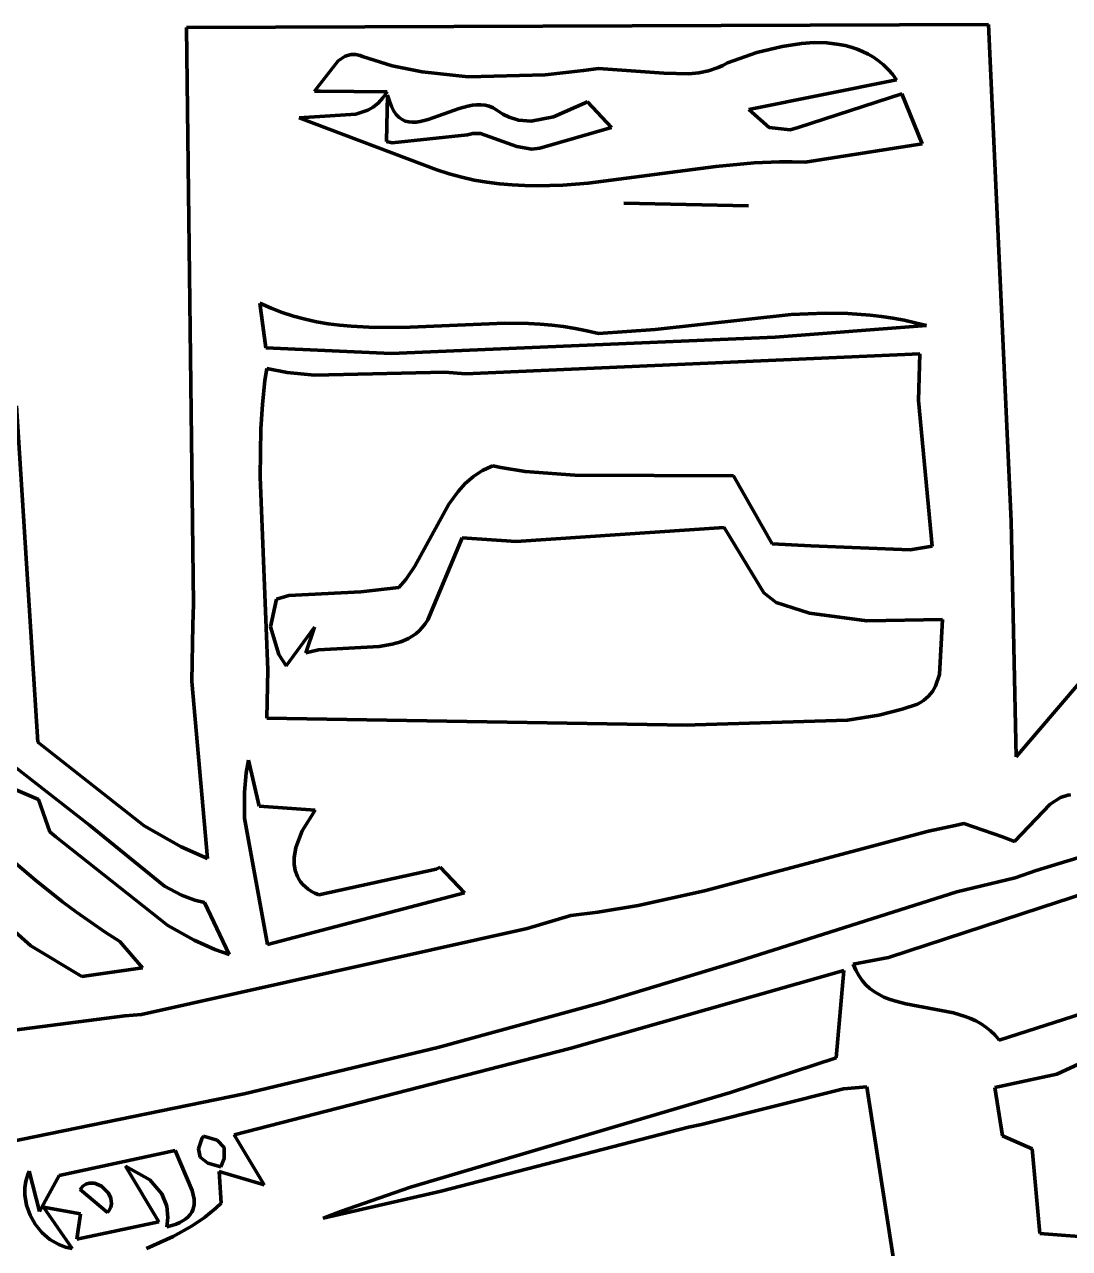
# Model space of a CAD drawing. Header units: millimetres. Extents: x 0 to 14.2, y 0 to 19.5.
# Drawn here: x 7.903 to 8.887, y 15.01 to 16.163 of the extents above; entities that cross this region are included whole.
import ezdxf

# ---------------------------------------------------------------- set-up
doc = ezdxf.new("R2010")
doc.units = ezdxf.units.MM
doc.layers.add('color#010101ff', color=7, linetype='CONTINUOUS', lineweight=100)
doc.layers.add('color#fdfdfdff', color=7, linetype='CONTINUOUS', lineweight=100)

msp = doc.modelspace()

# ---------------------------------------------------------------- linework, layer by layer
at = {"layer": 'color#010101ff'}
for p, q in [((8.0559, 16.1603), (8.811, 16.1631)), ((8.811, 16.1631), (8.8322, 15.6954)), ((8.0624, 15.6171), (8.0559, 16.1603)), ((8.6165, 16.1425), (8.5928, 16.1366)), ((8.6347, 16.1452), (8.6165, 16.1425)), ((8.6468, 16.146), (8.6347, 16.1452)), ((8.6587, 16.1457), (8.6468, 16.146)), ((8.6704, 16.1443), (8.6587, 16.1457)), ((8.676, 16.1432), (8.6704, 16.1443)), ((8.6816, 16.1417), (8.676, 16.1432)), ((8.6871, 16.1399), (8.6816, 16.1417)), ((8.6924, 16.1377), (8.6871, 16.1399)), ((8.1987, 16.1288), (8.1763, 16.1003)), ((8.2052, 16.1333), (8.1987, 16.1288)), ((8.2107, 16.1349), (8.2052, 16.1333)), ((8.2148, 16.1349), (8.2107, 16.1349)), ((8.2192, 16.1339), (8.2148, 16.1349)), ((8.2216, 16.1329), (8.2192, 16.1339)), ((8.2494, 16.1243), (8.2216, 16.1329)), ((8.5652, 16.1269), (8.5608, 16.1246)), ((8.5928, 16.1366), (8.5652, 16.1269)), ((8.6975, 16.1351), (8.6924, 16.1377)), ((8.7025, 16.1322), (8.6975, 16.1351)), ((8.7073, 16.1288), (8.7025, 16.1322)), ((8.7119, 16.1251), (8.7073, 16.1288)), ((8.2778, 16.1184), (8.2494, 16.1243)), ((8.3209, 16.1138), (8.2778, 16.1184)), ((8.3935, 16.1156), (8.3209, 16.1138)), ((8.4295, 16.1199), (8.3935, 16.1156)), ((8.4436, 16.1216), (8.4295, 16.1199)), ((8.5053, 16.1171), (8.4436, 16.1216)), ((8.5288, 16.1167), (8.5053, 16.1171)), ((8.5381, 16.1177), (8.5288, 16.1167)), ((8.5472, 16.1196), (8.5381, 16.1177)), ((8.5563, 16.1227), (8.5472, 16.1196)), ((8.5608, 16.1246), (8.5563, 16.1227)), ((8.7163, 16.1208), (8.7119, 16.1251)), ((8.7205, 16.1162), (8.7163, 16.1208)), ((8.7244, 16.111), (8.7205, 16.1162)), ((8.5853, 16.0831), (8.7244, 16.111)), ((8.1763, 16.1003), (8.1821, 16.1002)), ((8.1821, 16.1002), (8.2447, 16.0997)), ((8.2408, 16.0939), (8.2365, 16.0892)), ((8.2447, 16.0997), (8.2408, 16.0939)), ((8.244, 16.0529), (8.2452, 16.0966)), ((8.2452, 16.0966), (8.2468, 16.0908)), ((8.7292, 16.0978), (8.6317, 16.0662)), ((8.7484, 16.0508), (8.7292, 16.0978)), ((8.2266, 16.0824), (8.2153, 16.0785)), ((8.2317, 16.0853), (8.2266, 16.0824)), ((8.2365, 16.0892), (8.2317, 16.0853)), ((8.2468, 16.0908), (8.2487, 16.0858)), ((8.2487, 16.0858), (8.2509, 16.0816)), ((8.2509, 16.0816), (8.2533, 16.0782)), ((8.2834, 16.0735), (8.3124, 16.084)), ((8.3124, 16.084), (8.3208, 16.0863)), ((8.3208, 16.0863), (8.325, 16.087)), ((8.325, 16.087), (8.329, 16.0875)), ((8.329, 16.0875), (8.333, 16.0875)), ((8.333, 16.0875), (8.3369, 16.087)), ((8.3369, 16.087), (8.3407, 16.0861)), ((8.3407, 16.0861), (8.3444, 16.0846)), ((8.3444, 16.0846), (8.348, 16.0825)), ((8.348, 16.0825), (8.3537, 16.0786)), ((8.4015, 16.076), (8.4335, 16.0902)), ((8.4335, 16.0902), (8.4559, 16.066)), ((8.6045, 16.0662), (8.5853, 16.0831)), ((8.2153, 16.0785), (8.1619, 16.0751)), ((8.1619, 16.0751), (8.2914, 16.0262)), ((8.2533, 16.0782), (8.2559, 16.0756)), ((8.2559, 16.0756), (8.2588, 16.0736)), ((8.2588, 16.0736), (8.2618, 16.0722)), ((8.2618, 16.0722), (8.265, 16.0713)), ((8.265, 16.0713), (8.2684, 16.071)), ((8.2684, 16.071), (8.272, 16.0711)), ((8.272, 16.0711), (8.2757, 16.0716)), ((8.2757, 16.0716), (8.2834, 16.0735)), ((8.3537, 16.0786), (8.3595, 16.0758)), ((8.3595, 16.0758), (8.3684, 16.073)), ((8.3684, 16.073), (8.3804, 16.0721)), ((8.3804, 16.0721), (8.4015, 16.076)), ((8.3205, 16.0591), (8.2493, 16.0515)), ((8.3254, 16.0603), (8.3205, 16.0591)), ((8.3325, 16.0605), (8.3254, 16.0603)), ((8.3667, 16.0483), (8.3325, 16.0605)), ((8.4559, 16.066), (8.3884, 16.0466)), ((8.6243, 16.0639), (8.6045, 16.0662)), ((8.6317, 16.0662), (8.6243, 16.0639)), ((8.2493, 16.0515), (8.244, 16.0529)), ((8.3809, 16.0457), (8.3667, 16.0483)), ((8.3884, 16.0466), (8.3809, 16.0457)), ((8.6382, 16.0333), (8.7484, 16.0508)), ((8.2914, 16.0262), (8.3032, 16.0224)), ((8.4339, 16.0137), (8.5541, 16.0295)), ((8.5541, 16.0295), (8.5902, 16.0328)), ((8.5902, 16.0328), (8.6142, 16.0337)), ((8.6142, 16.0337), (8.6262, 16.0337)), ((8.6262, 16.0337), (8.6382, 16.0333)), ((8.3032, 16.0224), (8.315, 16.0192)), ((8.315, 16.0192), (8.3268, 16.0166)), ((8.3268, 16.0166), (8.3386, 16.0146)), ((8.3386, 16.0146), (8.3504, 16.0131)), ((8.3504, 16.0131), (8.3623, 16.012)), ((8.3623, 16.012), (8.3742, 16.0114)), ((8.398, 16.0114), (8.41, 16.0119)), ((8.41, 16.0119), (8.4339, 16.0137)), ((8.3742, 16.0114), (8.3861, 16.0112)), ((8.3861, 16.0112), (8.398, 16.0114)), ((8.4677, 15.9949), (8.5848, 15.9923)), ((8.5848, 15.9923), (8.4677, 15.9949)), ((8.1354, 15.8958), (8.1249, 15.9005)), ((8.1249, 15.9005), (8.1305, 15.8585)), ((8.146, 15.8918), (8.1354, 15.8958)), ((8.1567, 15.8884), (8.146, 15.8918)), ((8.1675, 15.8855), (8.1567, 15.8884)), ((8.1783, 15.8832), (8.1675, 15.8855)), ((8.6251, 15.8901), (8.497, 15.876)), ((8.6571, 15.8912), (8.6251, 15.8901)), ((8.6784, 15.8909), (8.6571, 15.8912)), ((8.6996, 15.8894), (8.6784, 15.8909)), ((8.7102, 15.8881), (8.6996, 15.8894)), ((8.7208, 15.8865), (8.7102, 15.8881)), ((8.7314, 15.8846), (8.7208, 15.8865)), ((8.1891, 15.8813), (8.1783, 15.8832)), ((8.2, 15.8799), (8.1891, 15.8813)), ((8.211, 15.8789), (8.2, 15.8799)), ((8.233, 15.8778), (8.211, 15.8789)), ((8.2663, 15.8781), (8.233, 15.8778)), ((8.3556, 15.8817), (8.2663, 15.8781)), ((8.3778, 15.8814), (8.3556, 15.8817)), ((8.3889, 15.8808), (8.3778, 15.8814)), ((8.3999, 15.8799), (8.3889, 15.8808)), ((8.4109, 15.8786), (8.3999, 15.8799)), ((8.4219, 15.8769), (8.4109, 15.8786)), ((8.4328, 15.8747), (8.4219, 15.8769)), ((8.4437, 15.872), (8.4328, 15.8747)), ((8.497, 15.876), (8.4437, 15.872)), ((8.61, 15.8685), (8.7526, 15.8795)), ((8.742, 15.8822), (8.7314, 15.8846)), ((8.7526, 15.8795), (8.742, 15.8822)), ((8.2486, 15.8533), (8.61, 15.8685)), ((8.1305, 15.8585), (8.2486, 15.8533)), ((8.7461, 15.853), (8.3186, 15.8341)), ((8.7449, 15.809), (8.7461, 15.853)), ((8.1313, 15.839), (8.1297, 15.8277)), ((8.1506, 15.8353), (8.1313, 15.839)), ((8.1297, 15.8277), (8.1273, 15.8051)), ((8.1764, 15.833), (8.1506, 15.8353)), ((8.2991, 15.8356), (8.1764, 15.833)), ((8.3186, 15.8341), (8.2991, 15.8356)), ((8.1273, 15.8051), (8.1259, 15.7824)), ((8.7579, 15.6718), (8.7449, 15.809)), ((7.8958, 15.8039), (7.9157, 15.4872)), ((8.1259, 15.7824), (8.1252, 15.737)), ((8.3391, 15.7454), (8.3441, 15.7476)), ((8.3441, 15.7476), (8.3517, 15.7459)), ((8.1252, 15.737), (8.1325, 15.5552)), ((8.3183, 15.7307), (8.3259, 15.7373)), ((8.3259, 15.7373), (8.33, 15.7403)), ((8.33, 15.7403), (8.3344, 15.743)), ((8.3344, 15.743), (8.3391, 15.7454)), ((8.3517, 15.7459), (8.3747, 15.7421)), ((8.3747, 15.7421), (8.4214, 15.7387)), ((8.4214, 15.7387), (8.5708, 15.7379)), ((8.5708, 15.7379), (8.6072, 15.6741)), ((8.3027, 15.7113), (8.3116, 15.7234)), ((8.3116, 15.7234), (8.3183, 15.7307)), ((8.2709, 15.6529), (8.3027, 15.7113)), ((8.5621, 15.6895), (8.3663, 15.6762)), ((8.5995, 15.628), (8.5621, 15.6895)), ((8.8322, 15.6954), (8.8371, 15.4734)), ((8.3153, 15.6796), (8.2831, 15.6024)), ((8.3663, 15.6762), (8.3153, 15.6796)), ((8.6072, 15.6741), (8.6436, 15.6721)), ((8.6436, 15.6721), (8.7372, 15.6683)), ((8.7372, 15.6683), (8.7579, 15.6718)), ((8.8371, 15.4734), (8.9932, 15.657)), ((8.2623, 15.6405), (8.2709, 15.6529)), ((8.22, 15.6288), (8.2558, 15.6329)), ((8.2558, 15.6329), (8.2623, 15.6405)), ((8.135, 15.5958), (8.1406, 15.622)), ((8.1406, 15.622), (8.1521, 15.6254)), ((8.1521, 15.6254), (8.22, 15.6288)), ((8.6111, 15.6186), (8.5995, 15.628)), ((8.0617, 15.5977), (8.0624, 15.6171)), ((8.6423, 15.6087), (8.6111, 15.6186)), ((8.6964, 15.6015), (8.6423, 15.6087)), ((8.0608, 15.5445), (8.0617, 15.5977)), ((8.2806, 15.5986), (8.2778, 15.5952)), ((8.2831, 15.6024), (8.2806, 15.5986)), ((8.7676, 15.6029), (8.6964, 15.6015)), ((8.7648, 15.5509), (8.7676, 15.6029)), ((8.1426, 15.5698), (8.135, 15.5958)), ((8.1763, 15.5954), (8.1497, 15.5591)), ((8.1682, 15.5715), (8.1763, 15.5954)), ((8.2649, 15.585), (8.2575, 15.5817)), ((8.2683, 15.587), (8.2649, 15.585)), ((8.2717, 15.5894), (8.2683, 15.587)), ((8.2748, 15.5921), (8.2717, 15.5894)), ((8.2778, 15.5952), (8.2748, 15.5921)), ((8.1802, 15.5742), (8.1682, 15.5715)), ((8.2371, 15.5773), (8.1802, 15.5742)), ((8.2496, 15.5794), (8.2371, 15.5773)), ((8.2575, 15.5817), (8.2496, 15.5794)), ((8.1497, 15.5591), (8.1426, 15.5698)), ((8.1325, 15.5552), (8.1313, 15.5098)), ((8.761, 15.5399), (8.7648, 15.5509)), ((8.0756, 15.3778), (8.0608, 15.5445)), ((8.7581, 15.5349), (8.761, 15.5399)), ((8.7497, 15.5264), (8.7544, 15.5304)), ((8.7544, 15.5304), (8.7581, 15.5349)), ((8.8559, 15.3665), (9.4191, 15.537)), ((8.7078, 15.5126), (8.7297, 15.5182)), ((8.7297, 15.5182), (8.744, 15.523)), ((8.744, 15.523), (8.747, 15.5246)), ((8.747, 15.5246), (8.7497, 15.5264)), ((8.1313, 15.5098), (8.5273, 15.5032)), ((8.5348, 15.5035), (8.6782, 15.5079)), ((8.6782, 15.5079), (8.7078, 15.5126)), ((8.5273, 15.5032), (8.5348, 15.5035)), ((7.9157, 15.4872), (8.016, 15.4085)), ((8.1141, 15.4703), (8.1119, 15.4582)), ((8.1241, 15.4271), (8.1141, 15.4703)), ((7.9644, 15.409), (7.8943, 15.464)), ((8.1119, 15.4582), (8.1103, 15.44)), ((7.871, 15.4528), (7.9165, 15.4331)), ((8.1103, 15.44), (8.1105, 15.4158)), ((8.8857, 15.4372), (8.8788, 15.435)), ((8.8882, 15.4376), (8.8857, 15.4372)), ((7.9165, 15.4331), (7.9272, 15.4027)), ((8.1771, 15.4231), (8.1241, 15.4271)), ((8.869, 15.4287), (8.8355, 15.3936)), ((8.8788, 15.435), (8.869, 15.4287)), ((8.1105, 15.4158), (8.1322, 15.2967)), ((8.1646, 15.4036), (8.1771, 15.4231)), ((7.9272, 15.4027), (7.9327, 15.3982)), ((8.0351, 15.3516), (7.9644, 15.409)), ((8.016, 15.4085), (8.0509, 15.3885)), ((8.1587, 15.3879), (8.1646, 15.4036)), ((8.7544, 15.4033), (8.5436, 15.3472)), ((8.7795, 15.4086), (8.7544, 15.4033)), ((8.7877, 15.4105), (8.7795, 15.4086)), ((8.8241, 15.3982), (8.7877, 15.4105)), ((7.9327, 15.3982), (8.0383, 15.3147)), ((8.8355, 15.3936), (8.8241, 15.3982)), ((7.9135, 15.3574), (7.8886, 15.3786)), ((8.0509, 15.3885), (8.0756, 15.3778)), ((8.1572, 15.3784), (8.1587, 15.3879)), ((8.1572, 15.3723), (8.1572, 15.3784)), ((8.1582, 15.3664), (8.1572, 15.3723)), ((8.1602, 15.3608), (8.1582, 15.3664)), ((8.291, 15.3676), (8.1805, 15.3433)), ((8.2947, 15.3694), (8.291, 15.3676)), ((8.3176, 15.3453), (8.2947, 15.3694)), ((8.836, 15.3596), (8.8559, 15.3665)), ((7.9392, 15.337), (7.9135, 15.3574)), ((8.1616, 15.3581), (8.1602, 15.3608)), ((8.1633, 15.3556), (8.1616, 15.3581)), ((8.1653, 15.3531), (8.1633, 15.3556)), ((8.7812, 15.3464), (8.836, 15.3596)), ((8.051, 15.3432), (8.0351, 15.3516)), ((8.0638, 15.3384), (8.051, 15.3432)), ((8.1322, 15.2967), (8.3176, 15.3453)), ((8.1677, 15.3509), (8.1653, 15.3531)), ((8.1704, 15.3487), (8.1677, 15.3509)), ((8.1734, 15.3467), (8.1704, 15.3487)), ((8.1767, 15.3449), (8.1734, 15.3467)), ((8.1805, 15.3433), (8.1767, 15.3449)), ((8.5436, 15.3472), (8.4811, 15.3333)), ((8.5755, 15.2811), (8.7812, 15.3464)), ((8.9164, 15.3498), (8.8605, 15.3315)), ((7.8642, 15.3356), (7.9094, 15.2954)), ((7.9524, 15.3272), (7.9392, 15.337)), ((8.0729, 15.3363), (8.0638, 15.3384)), ((8.0959, 15.2872), (8.0729, 15.3363)), ((8.4811, 15.3333), (8.4431, 15.327)), ((8.8605, 15.3315), (8.7166, 15.2845)), ((7.9657, 15.3177), (7.9524, 15.3272)), ((8.4176, 15.3239), (8.3764, 15.3118)), ((8.4431, 15.327), (8.4176, 15.3239)), ((7.9793, 15.3084), (7.9657, 15.3177)), ((7.9932, 15.2994), (7.9793, 15.3084)), ((8.3764, 15.3118), (8.0136, 15.2306)), ((8.0383, 15.3147), (8.0629, 15.3008)), ((8.0145, 15.2748), (7.9932, 15.2994)), ((8.0629, 15.3008), (8.0824, 15.292)), ((7.9094, 15.2954), (7.9574, 15.2664)), ((8.0824, 15.292), (8.0959, 15.2872)), ((7.9574, 15.2664), (8.0145, 15.2748)), ((8.4473, 15.2422), (8.5755, 15.2811)), ((8.7166, 15.2845), (8.6835, 15.2783)), ((8.6835, 15.2783), (8.6859, 15.2725)), ((8.6747, 15.2721), (8.4166, 15.1988)), ((8.6676, 15.1899), (8.6747, 15.2721)), ((8.6859, 15.2725), (8.6887, 15.2674)), ((8.6887, 15.2674), (8.6919, 15.2628)), ((8.6919, 15.2628), (8.6954, 15.2588)), ((8.6954, 15.2588), (8.6993, 15.2552)), ((8.6993, 15.2552), (8.7035, 15.2522)), ((8.7035, 15.2522), (8.7079, 15.2495)), ((8.8209, 15.2067), (8.9717, 15.255)), ((8.2923, 15.1998), (8.4473, 15.2422)), ((8.7079, 15.2495), (8.7125, 15.2472)), ((8.7125, 15.2472), (8.7174, 15.2452)), ((8.7174, 15.2452), (8.7225, 15.2435)), ((8.7225, 15.2435), (8.7331, 15.2407)), ((8.7331, 15.2407), (8.778, 15.2322)), ((7.9979, 15.2295), (7.8574, 15.2112)), ((8.0136, 15.2306), (7.9979, 15.2295)), ((8.778, 15.2322), (8.7888, 15.229)), ((8.7888, 15.229), (8.794, 15.227)), ((8.794, 15.227), (8.7991, 15.2247)), ((8.7991, 15.2247), (8.8039, 15.222)), ((8.8039, 15.222), (8.8085, 15.2189)), ((8.8085, 15.2189), (8.8129, 15.2153)), ((8.8129, 15.2153), (8.8171, 15.2113)), ((8.8171, 15.2113), (8.8209, 15.2067)), ((8.4166, 15.1988), (8.1007, 15.1175)), ((8.11, 15.156), (8.2923, 15.1998)), ((8.5681, 15.1573), (8.6676, 15.1899)), ((8.9086, 15.1898), (8.8753, 15.1745)), ((8.8753, 15.1745), (8.8168, 15.162)), ((8.6744, 15.1608), (8.5407, 15.1272)), ((8.6965, 15.1626), (8.6744, 15.1608)), ((8.7214, 15.0003), (8.6965, 15.1626)), ((8.8168, 15.162), (8.8241, 15.1165)), ((7.8737, 15.1077), (8.11, 15.156)), ((8.2667, 15.0683), (8.5681, 15.1573)), ((8.5283, 15.1247), (8.2955, 15.0645)), ((8.5407, 15.1272), (8.5283, 15.1247)), ((8.0707, 15.1146), (8.0671, 15.1043)), ((8.0717, 15.1162), (8.0707, 15.1146)), ((8.0847, 15.1125), (8.0717, 15.1162)), ((8.0912, 15.1055), (8.0847, 15.1125)), ((8.1007, 15.1175), (8.1289, 15.0704)), ((8.8241, 15.1165), (8.852, 15.1042)), ((8.045, 15.1028), (7.936, 15.0791)), ((8.0613, 15.065), (8.045, 15.1028)), ((8.0671, 15.1043), (8.0688, 15.0963)), ((8.0913, 15.0953), (8.0912, 15.1055)), ((8.852, 15.1042), (8.8592, 15.0244)), ((8.0688, 15.0963), (8.0758, 15.0906)), ((8.0758, 15.0906), (8.088, 15.0873)), ((8.088, 15.0873), (8.0913, 15.0953)), ((7.9065, 15.0801), (7.9046, 15.0738)), ((7.9078, 15.0832), (7.9065, 15.0801)), ((7.9174, 15.0453), (7.9078, 15.0832)), ((7.936, 15.0791), (7.9174, 15.0453)), ((8.0297, 15.0356), (7.9984, 15.0878)), ((7.9984, 15.0878), (8.0214, 15.0749)), ((8.1289, 15.0704), (8.0865, 15.0828)), ((8.0865, 15.0828), (8.0886, 15.053)), ((7.9046, 15.0738), (7.9036, 15.0674)), ((7.9036, 15.0674), (7.9036, 15.0609)), ((7.9558, 15.066), (7.9582, 15.069)), ((7.9582, 15.069), (7.9611, 15.071)), ((7.9611, 15.071), (7.9643, 15.072)), ((7.9643, 15.072), (7.9693, 15.0718)), ((7.9693, 15.0718), (7.9758, 15.069)), ((7.9758, 15.069), (7.9823, 15.0626)), ((8.0214, 15.0749), (8.0327, 15.0619)), ((8.2008, 15.0452), (8.2667, 15.0683)), ((7.9036, 15.0609), (7.9051, 15.0512)), ((7.9813, 15.0443), (7.9558, 15.066)), ((7.9823, 15.0626), (7.9846, 15.0578)), ((7.9846, 15.0578), (7.9852, 15.0526)), ((8.0327, 15.0619), (8.0373, 15.0504)), ((8.0629, 15.0567), (8.0613, 15.065)), ((8.0629, 15.0516), (8.0629, 15.0567)), ((8.2955, 15.0645), (8.1845, 15.039)), ((7.9051, 15.0512), (7.9085, 15.0419)), ((7.9483, 15.0104), (7.9212, 15.0494)), ((7.9212, 15.0494), (7.9559, 15.0429)), ((7.9827, 15.0459), (7.9813, 15.0443)), ((7.9845, 15.0492), (7.9827, 15.0459)), ((7.9852, 15.0526), (7.9845, 15.0492)), ((8.0373, 15.0504), (8.0383, 15.0397)), ((8.0593, 15.0424), (8.0607, 15.0445)), ((8.0607, 15.0445), (8.0617, 15.0468)), ((8.0617, 15.0468), (8.0625, 15.0491)), ((8.0625, 15.0491), (8.0629, 15.0516)), ((8.0835, 15.0483), (8.0727, 15.0396)), ((8.0886, 15.053), (8.0835, 15.0483)), ((8.1845, 15.039), (8.2008, 15.0452)), ((7.9085, 15.0419), (7.9134, 15.0332)), ((7.9134, 15.0332), (7.9197, 15.0255)), ((7.9559, 15.0429), (7.9526, 15.0191)), ((7.9526, 15.0191), (8.0297, 15.0356)), ((8.0383, 15.0397), (8.0373, 15.0309)), ((8.0373, 15.0309), (8.0419, 15.0321)), ((8.0419, 15.0321), (8.046, 15.0334)), ((8.0613, 15.0318), (8.0434, 15.0217)), ((8.046, 15.0334), (8.0495, 15.0349)), ((8.0495, 15.0349), (8.0526, 15.0366)), ((8.0526, 15.0366), (8.0552, 15.0384)), ((8.0552, 15.0384), (8.0574, 15.0403)), ((8.0574, 15.0403), (8.0593, 15.0424)), ((8.0727, 15.0396), (8.0613, 15.0318)), ((7.9197, 15.0255), (7.9272, 15.019)), ((8.0434, 15.0217), (8.0183, 15.0104)), ((8.8592, 15.0244), (8.9448, 15.0178)), ((7.9272, 15.019), (7.9357, 15.0141)), ((7.9357, 15.0141), (7.9418, 15.0118)), ((7.9418, 15.0118), (7.9483, 15.0104))]:
    msp.add_line(p, q, dxfattribs=at)
at = {"layer": 'color#fdfdfdff'}
for p, q in [((8.811, 16.1631), (8.0559, 16.1603)), ((8.8322, 15.6954), (8.811, 16.1631)), ((8.0559, 16.1603), (8.0624, 15.6171)), ((8.5928, 16.1366), (8.6165, 16.1425)), ((8.6165, 16.1425), (8.6347, 16.1452)), ((8.6347, 16.1452), (8.6468, 16.146)), ((8.6468, 16.146), (8.6587, 16.1457)), ((8.6587, 16.1457), (8.6704, 16.1443)), ((8.6704, 16.1443), (8.676, 16.1432)), ((8.676, 16.1432), (8.6816, 16.1417)), ((8.6816, 16.1417), (8.6871, 16.1399)), ((8.6871, 16.1399), (8.6924, 16.1377)), ((8.1763, 16.1003), (8.1987, 16.1288)), ((8.1987, 16.1288), (8.2052, 16.1333)), ((8.2052, 16.1333), (8.2107, 16.1349)), ((8.2107, 16.1349), (8.2148, 16.1349)), ((8.2148, 16.1349), (8.2192, 16.1339)), ((8.2192, 16.1339), (8.2216, 16.1329)), ((8.2216, 16.1329), (8.2494, 16.1243)), ((8.5608, 16.1246), (8.5652, 16.1269)), ((8.5652, 16.1269), (8.5928, 16.1366)), ((8.6924, 16.1377), (8.6975, 16.1351)), ((8.6975, 16.1351), (8.7025, 16.1322)), ((8.7025, 16.1322), (8.7073, 16.1288)), ((8.7073, 16.1288), (8.7119, 16.1251)), ((8.2494, 16.1243), (8.2778, 16.1184)), ((8.2778, 16.1184), (8.3209, 16.1138)), ((8.3209, 16.1138), (8.3935, 16.1156)), ((8.3935, 16.1156), (8.4295, 16.1199)), ((8.4295, 16.1199), (8.4436, 16.1216)), ((8.4436, 16.1216), (8.5053, 16.1171)), ((8.5053, 16.1171), (8.5288, 16.1167)), ((8.5288, 16.1167), (8.5381, 16.1177)), ((8.5381, 16.1177), (8.5472, 16.1196)), ((8.5472, 16.1196), (8.5563, 16.1227)), ((8.5563, 16.1227), (8.5608, 16.1246)), ((8.7119, 16.1251), (8.7163, 16.1208)), ((8.7163, 16.1208), (8.7205, 16.1162)), ((8.7205, 16.1162), (8.7244, 16.111)), ((8.7244, 16.111), (8.5853, 16.0831)), ((8.1821, 16.1002), (8.1763, 16.1003)), ((8.2447, 16.0997), (8.1821, 16.1002)), ((8.2365, 16.0892), (8.2408, 16.0939)), ((8.2408, 16.0939), (8.2447, 16.0997)), ((8.2452, 16.0966), (8.244, 16.0529)), ((8.2468, 16.0908), (8.2452, 16.0966)), ((8.6317, 16.0662), (8.7292, 16.0978)), ((8.7292, 16.0978), (8.7484, 16.0508)), ((8.2153, 16.0785), (8.2266, 16.0824)), ((8.2266, 16.0824), (8.2317, 16.0853)), ((8.2317, 16.0853), (8.2365, 16.0892)), ((8.2487, 16.0858), (8.2468, 16.0908)), ((8.2509, 16.0816), (8.2487, 16.0858)), ((8.2533, 16.0782), (8.2509, 16.0816)), ((8.3124, 16.084), (8.2834, 16.0735)), ((8.3208, 16.0863), (8.3124, 16.084)), ((8.325, 16.087), (8.3208, 16.0863)), ((8.329, 16.0875), (8.325, 16.087)), ((8.333, 16.0875), (8.329, 16.0875)), ((8.3369, 16.087), (8.333, 16.0875)), ((8.3407, 16.0861), (8.3369, 16.087)), ((8.3444, 16.0846), (8.3407, 16.0861)), ((8.348, 16.0825), (8.3444, 16.0846)), ((8.3537, 16.0786), (8.348, 16.0825)), ((8.4335, 16.0902), (8.4015, 16.076)), ((8.4559, 16.066), (8.4335, 16.0902)), ((8.5853, 16.0831), (8.6045, 16.0662)), ((8.1619, 16.0751), (8.2153, 16.0785)), ((8.2914, 16.0262), (8.1619, 16.0751)), ((8.2559, 16.0756), (8.2533, 16.0782)), ((8.2588, 16.0736), (8.2559, 16.0756)), ((8.2618, 16.0722), (8.2588, 16.0736)), ((8.265, 16.0713), (8.2618, 16.0722)), ((8.2684, 16.071), (8.265, 16.0713)), ((8.272, 16.0711), (8.2684, 16.071)), ((8.2757, 16.0716), (8.272, 16.0711)), ((8.2834, 16.0735), (8.2757, 16.0716)), ((8.3595, 16.0758), (8.3537, 16.0786)), ((8.3684, 16.073), (8.3595, 16.0758)), ((8.3804, 16.0721), (8.3684, 16.073)), ((8.4015, 16.076), (8.3804, 16.0721)), ((8.2493, 16.0515), (8.3205, 16.0591)), ((8.3205, 16.0591), (8.3254, 16.0603)), ((8.3254, 16.0603), (8.3325, 16.0605)), ((8.3325, 16.0605), (8.3667, 16.0483)), ((8.3884, 16.0466), (8.4559, 16.066)), ((8.6045, 16.0662), (8.6243, 16.0639)), ((8.6243, 16.0639), (8.6317, 16.0662)), ((8.244, 16.0529), (8.2493, 16.0515)), ((8.3667, 16.0483), (8.3809, 16.0457)), ((8.3809, 16.0457), (8.3884, 16.0466)), ((8.7484, 16.0508), (8.6382, 16.0333)), ((8.3032, 16.0224), (8.2914, 16.0262)), ((8.5541, 16.0295), (8.4339, 16.0137)), ((8.5902, 16.0328), (8.5541, 16.0295)), ((8.6142, 16.0337), (8.5902, 16.0328)), ((8.6262, 16.0337), (8.6142, 16.0337)), ((8.6382, 16.0333), (8.6262, 16.0337)), ((8.315, 16.0192), (8.3032, 16.0224)), ((8.3268, 16.0166), (8.315, 16.0192)), ((8.3386, 16.0146), (8.3268, 16.0166)), ((8.3504, 16.0131), (8.3386, 16.0146)), ((8.3623, 16.012), (8.3504, 16.0131)), ((8.3742, 16.0114), (8.3623, 16.012)), ((8.41, 16.0119), (8.398, 16.0114)), ((8.4339, 16.0137), (8.41, 16.0119)), ((8.3861, 16.0112), (8.3742, 16.0114)), ((8.398, 16.0114), (8.3861, 16.0112)), ((8.4677, 15.9949), (8.5848, 15.9923)), ((8.5848, 15.9923), (8.4677, 15.9949)), ((8.1305, 15.8585), (8.1249, 15.9005)), ((8.1249, 15.9005), (8.1354, 15.8958)), ((8.1354, 15.8958), (8.146, 15.8918)), ((8.146, 15.8918), (8.1567, 15.8884)), ((8.1567, 15.8884), (8.1675, 15.8855)), ((8.1675, 15.8855), (8.1783, 15.8832)), ((8.497, 15.876), (8.6251, 15.8901)), ((8.6251, 15.8901), (8.6571, 15.8912)), ((8.6571, 15.8912), (8.6784, 15.8909)), ((8.6784, 15.8909), (8.6996, 15.8894)), ((8.6996, 15.8894), (8.7102, 15.8881)), ((8.7102, 15.8881), (8.7208, 15.8865)), ((8.7208, 15.8865), (8.7314, 15.8846)), ((8.1783, 15.8832), (8.1891, 15.8813)), ((8.1891, 15.8813), (8.2, 15.8799)), ((8.2, 15.8799), (8.211, 15.8789)), ((8.211, 15.8789), (8.233, 15.8778)), ((8.233, 15.8778), (8.2663, 15.8781)), ((8.2663, 15.8781), (8.3556, 15.8817)), ((8.3556, 15.8817), (8.3778, 15.8814)), ((8.3778, 15.8814), (8.3889, 15.8808)), ((8.3889, 15.8808), (8.3999, 15.8799)), ((8.3999, 15.8799), (8.4109, 15.8786)), ((8.4109, 15.8786), (8.4219, 15.8769)), ((8.4219, 15.8769), (8.4328, 15.8747)), ((8.4328, 15.8747), (8.4437, 15.872)), ((8.4437, 15.872), (8.497, 15.876)), ((8.7526, 15.8795), (8.61, 15.8685)), ((8.7314, 15.8846), (8.742, 15.8822)), ((8.742, 15.8822), (8.7526, 15.8795)), ((8.61, 15.8685), (8.2486, 15.8533)), ((8.2486, 15.8533), (8.1305, 15.8585)), ((8.3186, 15.8341), (8.7461, 15.853)), ((8.7461, 15.853), (8.7449, 15.809)), ((8.1297, 15.8277), (8.1313, 15.839)), ((8.1313, 15.839), (8.1506, 15.8353)), ((8.1273, 15.8051), (8.1297, 15.8277)), ((8.1506, 15.8353), (8.1764, 15.833)), ((8.1764, 15.833), (8.2991, 15.8356)), ((8.2991, 15.8356), (8.3186, 15.8341)), ((8.1259, 15.7824), (8.1273, 15.8051)), ((8.7449, 15.809), (8.7579, 15.6718)), ((7.9157, 15.4872), (7.8958, 15.8039)), ((8.1252, 15.737), (8.1259, 15.7824)), ((8.3441, 15.7476), (8.3391, 15.7454)), ((8.3517, 15.7459), (8.3441, 15.7476)), ((8.1325, 15.5552), (8.1252, 15.737)), ((8.3259, 15.7373), (8.3183, 15.7307)), ((8.33, 15.7403), (8.3259, 15.7373)), ((8.3344, 15.743), (8.33, 15.7403)), ((8.3391, 15.7454), (8.3344, 15.743)), ((8.3747, 15.7421), (8.3517, 15.7459)), ((8.4214, 15.7387), (8.3747, 15.7421)), ((8.5708, 15.7379), (8.4214, 15.7387)), ((8.6072, 15.6741), (8.5708, 15.7379)), ((8.3116, 15.7234), (8.3027, 15.7113)), ((8.3183, 15.7307), (8.3116, 15.7234)), ((8.3027, 15.7113), (8.2709, 15.6529)), ((8.3663, 15.6762), (8.5621, 15.6895)), ((8.5621, 15.6895), (8.5995, 15.628)), ((8.8371, 15.4734), (8.8322, 15.6954)), ((8.2831, 15.6024), (8.3153, 15.6796)), ((8.3153, 15.6796), (8.3663, 15.6762)), ((8.6436, 15.6721), (8.6072, 15.6741)), ((8.7372, 15.6683), (8.6436, 15.6721)), ((8.7579, 15.6718), (8.7372, 15.6683)), ((8.9932, 15.657), (8.8371, 15.4734)), ((8.2709, 15.6529), (8.2623, 15.6405)), ((8.2558, 15.6329), (8.22, 15.6288)), ((8.2623, 15.6405), (8.2558, 15.6329)), ((8.1406, 15.622), (8.135, 15.5958)), ((8.1521, 15.6254), (8.1406, 15.622)), ((8.22, 15.6288), (8.1521, 15.6254)), ((8.5995, 15.628), (8.6111, 15.6186)), ((8.0624, 15.6171), (8.0617, 15.5977)), ((8.6111, 15.6186), (8.6423, 15.6087)), ((8.6423, 15.6087), (8.6964, 15.6015)), ((8.0617, 15.5977), (8.0608, 15.5445)), ((8.2778, 15.5952), (8.2806, 15.5986)), ((8.2806, 15.5986), (8.2831, 15.6024)), ((8.6964, 15.6015), (8.7676, 15.6029)), ((8.7676, 15.6029), (8.7648, 15.5509)), ((8.135, 15.5958), (8.1426, 15.5698)), ((8.1497, 15.5591), (8.1763, 15.5954)), ((8.1763, 15.5954), (8.1682, 15.5715)), ((8.2575, 15.5817), (8.2649, 15.585)), ((8.2649, 15.585), (8.2683, 15.587)), ((8.2683, 15.587), (8.2717, 15.5894)), ((8.2717, 15.5894), (8.2748, 15.5921)), ((8.2748, 15.5921), (8.2778, 15.5952)), ((8.1682, 15.5715), (8.1802, 15.5742)), ((8.1802, 15.5742), (8.2371, 15.5773)), ((8.2371, 15.5773), (8.2496, 15.5794)), ((8.2496, 15.5794), (8.2575, 15.5817)), ((8.1426, 15.5698), (8.1497, 15.5591)), ((8.1313, 15.5098), (8.1325, 15.5552)), ((8.7648, 15.5509), (8.761, 15.5399)), ((8.0608, 15.5445), (8.0756, 15.3778)), ((8.761, 15.5399), (8.7581, 15.5349)), ((8.7544, 15.5304), (8.7497, 15.5264)), ((8.7581, 15.5349), (8.7544, 15.5304)), ((9.4191, 15.537), (8.8559, 15.3665)), ((8.7297, 15.5182), (8.7078, 15.5126)), ((8.744, 15.523), (8.7297, 15.5182)), ((8.747, 15.5246), (8.744, 15.523)), ((8.7497, 15.5264), (8.747, 15.5246)), ((8.5273, 15.5032), (8.1313, 15.5098)), ((8.6782, 15.5079), (8.5348, 15.5035)), ((8.7078, 15.5126), (8.6782, 15.5079)), ((8.5348, 15.5035), (8.5273, 15.5032)), ((8.016, 15.4085), (7.9157, 15.4872)), ((8.1119, 15.4582), (8.1141, 15.4703)), ((8.1141, 15.4703), (8.1241, 15.4271)), ((7.8943, 15.464), (7.9644, 15.409)), ((8.1103, 15.44), (8.1119, 15.4582)), ((7.9165, 15.4331), (7.871, 15.4528)), ((8.1105, 15.4158), (8.1103, 15.44)), ((8.8788, 15.435), (8.8857, 15.4372)), ((8.8857, 15.4372), (8.8882, 15.4376)), ((7.9272, 15.4027), (7.9165, 15.4331)), ((8.1241, 15.4271), (8.1771, 15.4231)), ((8.8355, 15.3936), (8.869, 15.4287)), ((8.869, 15.4287), (8.8788, 15.435)), ((8.1322, 15.2967), (8.1105, 15.4158)), ((8.1771, 15.4231), (8.1646, 15.4036)), ((7.9327, 15.3982), (7.9272, 15.4027)), ((7.9644, 15.409), (8.0351, 15.3516)), ((8.0509, 15.3885), (8.016, 15.4085)), ((8.1646, 15.4036), (8.1587, 15.3879)), ((8.5436, 15.3472), (8.7544, 15.4033)), ((8.7544, 15.4033), (8.7795, 15.4086)), ((8.7795, 15.4086), (8.7877, 15.4105)), ((8.7877, 15.4105), (8.8241, 15.3982)), ((8.0383, 15.3147), (7.9327, 15.3982)), ((8.8241, 15.3982), (8.8355, 15.3936)), ((7.8886, 15.3786), (7.9135, 15.3574)), ((8.0756, 15.3778), (8.0509, 15.3885)), ((8.1587, 15.3879), (8.1572, 15.3784)), ((8.1572, 15.3784), (8.1572, 15.3723)), ((8.1572, 15.3723), (8.1582, 15.3664)), ((8.1582, 15.3664), (8.1602, 15.3608)), ((8.1805, 15.3433), (8.291, 15.3676)), ((8.291, 15.3676), (8.2947, 15.3694)), ((8.2947, 15.3694), (8.3176, 15.3453)), ((8.8559, 15.3665), (8.836, 15.3596)), ((7.9135, 15.3574), (7.9392, 15.337)), ((8.1602, 15.3608), (8.1616, 15.3581)), ((8.1616, 15.3581), (8.1633, 15.3556)), ((8.1633, 15.3556), (8.1653, 15.3531)), ((8.836, 15.3596), (8.7812, 15.3464)), ((8.0351, 15.3516), (8.051, 15.3432)), ((8.051, 15.3432), (8.0638, 15.3384)), ((8.3176, 15.3453), (8.1322, 15.2967)), ((8.1653, 15.3531), (8.1677, 15.3509)), ((8.1677, 15.3509), (8.1704, 15.3487)), ((8.1704, 15.3487), (8.1734, 15.3467)), ((8.1734, 15.3467), (8.1767, 15.3449)), ((8.1767, 15.3449), (8.1805, 15.3433)), ((8.4811, 15.3333), (8.5436, 15.3472)), ((8.7812, 15.3464), (8.5755, 15.2811)), ((8.8605, 15.3315), (8.9164, 15.3498)), ((7.9094, 15.2954), (7.8642, 15.3356)), ((7.9392, 15.337), (7.9524, 15.3272)), ((8.0638, 15.3384), (8.0729, 15.3363)), ((8.0729, 15.3363), (8.0959, 15.2872)), ((8.4431, 15.327), (8.4811, 15.3333)), ((8.7166, 15.2845), (8.8605, 15.3315)), ((7.9524, 15.3272), (7.9657, 15.3177)), ((8.3764, 15.3118), (8.4176, 15.3239)), ((8.4176, 15.3239), (8.4431, 15.327)), ((7.9657, 15.3177), (7.9793, 15.3084)), ((7.9793, 15.3084), (7.9932, 15.2994)), ((8.0136, 15.2306), (8.3764, 15.3118)), ((8.0629, 15.3008), (8.0383, 15.3147)), ((7.9932, 15.2994), (8.0145, 15.2748)), ((8.0824, 15.292), (8.0629, 15.3008)), ((7.9574, 15.2664), (7.9094, 15.2954)), ((8.0959, 15.2872), (8.0824, 15.292)), ((8.0145, 15.2748), (7.9574, 15.2664)), ((8.5755, 15.2811), (8.4473, 15.2422)), ((8.6835, 15.2783), (8.7166, 15.2845)), ((8.6859, 15.2725), (8.6835, 15.2783)), ((8.4166, 15.1988), (8.6747, 15.2721)), ((8.6747, 15.2721), (8.6676, 15.1899)), ((8.6887, 15.2674), (8.6859, 15.2725)), ((8.6919, 15.2628), (8.6887, 15.2674)), ((8.6954, 15.2588), (8.6919, 15.2628)), ((8.6993, 15.2552), (8.6954, 15.2588)), ((8.7035, 15.2522), (8.6993, 15.2552)), ((8.7079, 15.2495), (8.7035, 15.2522)), ((8.9717, 15.255), (8.8209, 15.2067)), ((8.4473, 15.2422), (8.2923, 15.1998)), ((8.7125, 15.2472), (8.7079, 15.2495)), ((8.7174, 15.2452), (8.7125, 15.2472)), ((8.7225, 15.2435), (8.7174, 15.2452)), ((8.7331, 15.2407), (8.7225, 15.2435)), ((8.778, 15.2322), (8.7331, 15.2407)), ((7.8574, 15.2112), (7.9979, 15.2295)), ((7.9979, 15.2295), (8.0136, 15.2306)), ((8.7888, 15.229), (8.778, 15.2322)), ((8.794, 15.227), (8.7888, 15.229)), ((8.7991, 15.2247), (8.794, 15.227)), ((8.8039, 15.222), (8.7991, 15.2247)), ((8.8085, 15.2189), (8.8039, 15.222)), ((8.8129, 15.2153), (8.8085, 15.2189)), ((8.8171, 15.2113), (8.8129, 15.2153)), ((8.8209, 15.2067), (8.8171, 15.2113)), ((8.1007, 15.1175), (8.4166, 15.1988)), ((8.2923, 15.1998), (8.11, 15.156)), ((8.6676, 15.1899), (8.5681, 15.1573)), ((8.8753, 15.1745), (8.9086, 15.1898)), ((8.8168, 15.162), (8.8753, 15.1745)), ((8.5407, 15.1272), (8.6744, 15.1608)), ((8.6744, 15.1608), (8.6965, 15.1626)), ((8.6965, 15.1626), (8.7214, 15.0003)), ((8.8241, 15.1165), (8.8168, 15.162)), ((8.11, 15.156), (7.8737, 15.1077)), ((8.5681, 15.1573), (8.2667, 15.0683)), ((8.2955, 15.0645), (8.5283, 15.1247)), ((8.5283, 15.1247), (8.5407, 15.1272)), ((8.0671, 15.1043), (8.0707, 15.1146)), ((8.0707, 15.1146), (8.0717, 15.1162)), ((8.0717, 15.1162), (8.0847, 15.1125)), ((8.0847, 15.1125), (8.0912, 15.1055)), ((8.1289, 15.0704), (8.1007, 15.1175)), ((8.852, 15.1042), (8.8241, 15.1165)), ((7.936, 15.0791), (8.045, 15.1028)), ((8.045, 15.1028), (8.0613, 15.065)), ((8.0688, 15.0963), (8.0671, 15.1043)), ((8.0912, 15.1055), (8.0913, 15.0953)), ((8.8592, 15.0244), (8.852, 15.1042)), ((8.0758, 15.0906), (8.0688, 15.0963)), ((8.088, 15.0873), (8.0758, 15.0906)), ((8.0913, 15.0953), (8.088, 15.0873)), ((7.9046, 15.0738), (7.9065, 15.0801)), ((7.9065, 15.0801), (7.9078, 15.0832)), ((7.9078, 15.0832), (7.9174, 15.0453)), ((7.9174, 15.0453), (7.936, 15.0791)), ((8.0214, 15.0749), (7.9984, 15.0878)), ((7.9984, 15.0878), (8.0297, 15.0356)), ((8.0886, 15.053), (8.0865, 15.0828)), ((8.0865, 15.0828), (8.1289, 15.0704)), ((7.9036, 15.0674), (7.9046, 15.0738)), ((7.9036, 15.0609), (7.9036, 15.0674)), ((7.9582, 15.069), (7.9558, 15.066)), ((7.9611, 15.071), (7.9582, 15.069)), ((7.9643, 15.072), (7.9611, 15.071)), ((7.9693, 15.0718), (7.9643, 15.072)), ((7.9758, 15.069), (7.9693, 15.0718)), ((7.9823, 15.0626), (7.9758, 15.069)), ((8.0327, 15.0619), (8.0214, 15.0749)), ((8.2667, 15.0683), (8.2008, 15.0452)), ((7.9051, 15.0512), (7.9036, 15.0609)), ((7.9558, 15.066), (7.9813, 15.0443)), ((7.9846, 15.0578), (7.9823, 15.0626)), ((7.9852, 15.0526), (7.9846, 15.0578)), ((8.0373, 15.0504), (8.0327, 15.0619)), ((8.0613, 15.065), (8.0629, 15.0567)), ((8.0629, 15.0567), (8.0629, 15.0516)), ((8.1845, 15.039), (8.2955, 15.0645)), ((7.9085, 15.0419), (7.9051, 15.0512)), ((7.9559, 15.0429), (7.9212, 15.0494)), ((7.9212, 15.0494), (7.9483, 15.0104)), ((7.9813, 15.0443), (7.9827, 15.0459)), ((7.9827, 15.0459), (7.9845, 15.0492)), ((7.9845, 15.0492), (7.9852, 15.0526)), ((8.0383, 15.0397), (8.0373, 15.0504)), ((8.0607, 15.0445), (8.0593, 15.0424)), ((8.0617, 15.0468), (8.0607, 15.0445)), ((8.0625, 15.0491), (8.0617, 15.0468)), ((8.0629, 15.0516), (8.0625, 15.0491)), ((8.0727, 15.0396), (8.0835, 15.0483)), ((8.0835, 15.0483), (8.0886, 15.053)), ((8.2008, 15.0452), (8.1845, 15.039)), ((7.9134, 15.0332), (7.9085, 15.0419)), ((7.9197, 15.0255), (7.9134, 15.0332)), ((7.9526, 15.0191), (7.9559, 15.0429)), ((8.0297, 15.0356), (7.9526, 15.0191)), ((8.0373, 15.0309), (8.0383, 15.0397)), ((8.0419, 15.0321), (8.0373, 15.0309)), ((8.046, 15.0334), (8.0419, 15.0321)), ((8.0434, 15.0217), (8.0613, 15.0318)), ((8.0495, 15.0349), (8.046, 15.0334)), ((8.0526, 15.0366), (8.0495, 15.0349)), ((8.0552, 15.0384), (8.0526, 15.0366)), ((8.0574, 15.0403), (8.0552, 15.0384)), ((8.0593, 15.0424), (8.0574, 15.0403)), ((8.0613, 15.0318), (8.0727, 15.0396)), ((7.9272, 15.019), (7.9197, 15.0255)), ((8.0183, 15.0104), (8.0434, 15.0217)), ((8.9448, 15.0178), (8.8592, 15.0244)), ((7.9357, 15.0141), (7.9272, 15.019)), ((7.9418, 15.0118), (7.9357, 15.0141)), ((7.9483, 15.0104), (7.9418, 15.0118))]:
    msp.add_line(p, q, dxfattribs=at)

doc.saveas('drawing.dxf')
